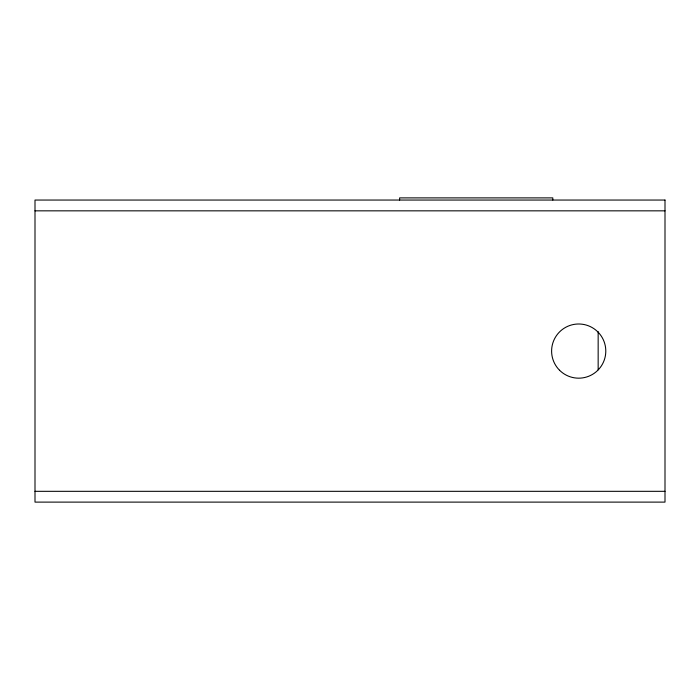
<?xml version="1.0" encoding="UTF-8"?>
<svg xmlns="http://www.w3.org/2000/svg" width="700" height="700" viewBox="0 0 700 700"><rect width="100%" height="100%" fill="white"/><g stroke="black" fill="none" stroke-linecap="round" stroke-linejoin="round"><path stroke-width="1.05" d="M35 210.84L665 210.84M35 491.321L665 491.321M598.159 331.634L598.159 369.819M552.808 200.051L552.808 197.89L399.621 197.89L399.621 200.051M665 200.051L35 200.051L35 502.11L665 502.11L665 200.051M559.545 370.239A27.09 27.09 0 0 0 604.87 358.094A27.09 27.09 0 0 0 571.69 324.914A27.09 27.09 0 0 0 559.545 370.239"/></g></svg>
